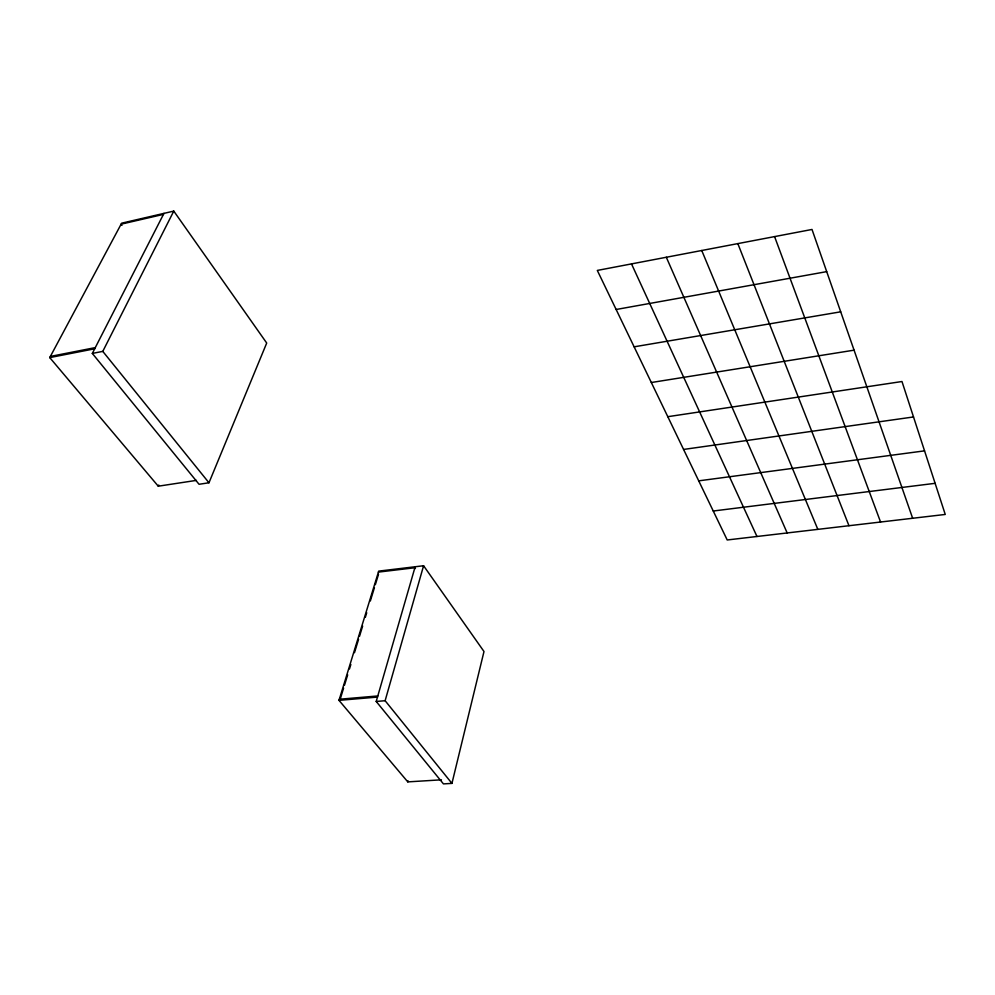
<?xml version="1.0" encoding="UTF-8"?>
<svg xmlns="http://www.w3.org/2000/svg" width="995" height="995" viewBox="0 0 995 995"><rect width="100%" height="100%" fill="white"/><g stroke="black" fill="none" stroke-linecap="round" stroke-linejoin="round"><path stroke-width="1.49" d="M415.164 566.752L376.209 701.463L443.447 783.898L451.941 783.388L483.993 651.514L423.584 565.745L378.709 571.118L338.996 700.356L407.801 781.883L441.432 779.819M407.801 781.883L408.087 780.801M451.941 783.388L385.127 700.716L423.584 565.745M340.414 698.502L343.586 688.154M344.494 685.194L347.678 674.846M349.481 668.938L350.849 664.511M354.481 652.683L358.561 639.375M359.469 636.414L362.64 626.079M365.364 617.211L366.72 612.771M370.351 600.943L374.431 587.647M375.339 584.687L378.51 574.339M163.964 213.378L92.324 353.424L199.05 484.279L208.975 482.774L266.71 343.039L173.777 211.102L121.651 223.178L49.75 357.603L158.267 486.194L196.401 480.386M158.267 486.194L158.777 485.025M92.324 353.424L102.783 351.384L173.777 211.102M163.454 214.385L121.116 224.173L121.987 225.355M50.384 356.421L95.309 347.603M49.75 357.603L94.699 348.785M616.129 309.495L826.696 271.635M634.126 346.82L840.7 311.821M651.327 382.515L854.071 350.165M667.794 416.694L901.98 381.52L945.25 514.452L727.208 539.974L597.311 270.429L812.007 229.459L912.651 518.271M683.577 449.441L913.522 416.955M698.714 480.846L924.554 450.859M713.253 511.007L935.126 483.321M378.398 572.1L414.878 567.747L415.425 568.518M377.801 695.953L339.345 699.249L339.967 699.982M338.996 700.356L377.478 697.085M376.209 701.463L385.127 700.716M102.783 351.384L208.975 482.774M631.502 263.899L756.971 536.492M666.314 257.257L787.169 532.959M701.749 250.504L817.828 529.365M737.83 243.613L848.959 525.721M774.583 236.611L880.563 522.027"/></g></svg>
